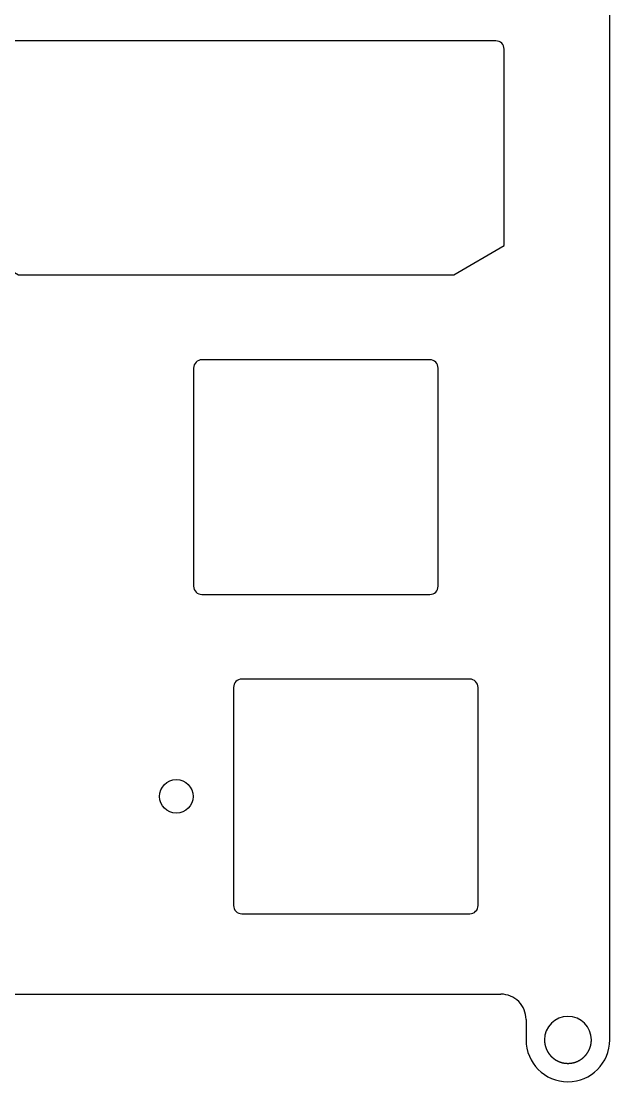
# Model space of a CAD drawing. Header units: millimetres. Extents: x -10 to 277, y -93 to 22.
# Drawn here: x 242 to 277.1, y -93.2 to -30 of the extents above; entities that cross this region are included whole.
import ezdxf

# ---------------------------------------------------------------- set-up
doc = ezdxf.new("R2010")
doc.units = ezdxf.units.MM
doc.layers.get('0').update_dxf_attribs({"linetype": 'CONTINUOUS'})
doc.layers.add('BLACK', color=7, linetype='CONTINUOUS')
doc.layers.add('Edge.Cuts', color=53, linetype='CONTINUOUS', true_color=0xc8a339)

msp = doc.modelspace()

# ---------------------------------------------------------------- linework, layer by layer
msp.add_lwpolyline([(238.79375, -31.625), (238.79375, -43.343), (241.79375, -45.075), (267.79375, -45.075), (270.79375, -43.343), (270.79375, -31.625, 0.414213562), (270.29375, -31.125), (239.29375, -31.125, 0.414212391)], format="xyb", close=True)
at = {"layer": 'BLACK', "linetype": 'Continuous'}
for p, q in [((266.353712, -50.152003), (252.753712, -50.152003)), ((252.253712, -50.652003), (252.253712, -63.652003)), ((266.853712, -63.652003), (266.853712, -50.652003)), ((252.753712, -64.152003), (266.353712, -64.152003))]:
    msp.add_line(p, q, dxfattribs=at)
at = {"layer": 'BLACK'}
for centre, start, end in [((252.753712, -50.652003), 90, 180), ((266.353712, -50.652003), 0, 90), ((252.753712, -63.652003), 180, 270), ((266.353712, -63.652003), 270, 0)]:
    msp.add_arc(centre, 0.5, start, end, dxfattribs=at)
at = {"layer": 'Edge.Cuts', "linetype": 'CONTINUOUS'}
for p, q in [((277.1, -90.725023), (277.1, 19.025023)), ((219.8295, -88), (270.6, -88)), ((272.1, -89.5), (272.1, -90.725023)), ((273.2, -90.725023), (273.20001, -90.730399)), ((273.20001, -90.730399), (273.20004, -90.735796)), ((273.20004, -90.735796), (273.200091, -90.741159)), ((273.200091, -90.741159), (273.200161, -90.746542)), ((273.200161, -90.746542), (273.200252, -90.751893)), ((273.200252, -90.751893), (273.200363, -90.757263)), ((273.200363, -90.757263), (273.200493, -90.762601)), ((273.200493, -90.762601), (273.200645, -90.76796)), ((273.200645, -90.76796), (273.200815, -90.773287)), ((273.200815, -90.773287), (273.201006, -90.778633)), ((273.201006, -90.778633), (273.201217, -90.78395)), ((273.201217, -90.78395), (273.201448, -90.789285)), ((273.201448, -90.789285), (273.201698, -90.794592)), ((273.201698, -90.794592), (273.20197, -90.799917)), ((273.20197, -90.799917), (273.20226, -90.805214)), ((273.20226, -90.805214), (273.202571, -90.810528)), ((273.202571, -90.810528), (273.202901, -90.815816)), ((273.202901, -90.815816), (273.203252, -90.821121)), ((273.203252, -90.821121), (273.203622, -90.8264)), ((273.203622, -90.8264), (273.204013, -90.831696)), ((273.204013, -90.831696), (273.204422, -90.836967)), ((273.204422, -90.836967), (273.204853, -90.842254)), ((273.204853, -90.842254), (273.205302, -90.847517)), ((273.205302, -90.847517), (273.205773, -90.852796)), ((273.205773, -90.852796), (273.206262, -90.858052)), ((273.206262, -90.858052), (273.206772, -90.863323)), ((273.206772, -90.863323), (273.207301, -90.868571)), ((273.207301, -90.868571), (273.207851, -90.873834)), ((273.207851, -90.873834), (273.208419, -90.879076)), ((273.208419, -90.879076), (273.20901, -90.884332)), ((273.20901, -90.884332), (273.209617, -90.889566)), ((273.209617, -90.889566), (273.210247, -90.894816)), ((273.210247, -90.894816), (273.210895, -90.900044)), ((273.210895, -90.900044), (273.211565, -90.905287)), ((273.211565, -90.905287), (273.212252, -90.910509)), ((273.212252, -90.910509), (273.212962, -90.915746)), ((273.212962, -90.915746), (273.213689, -90.920962)), ((273.213689, -90.920962), (273.214439, -90.926192)), ((273.214439, -90.926192), (273.215206, -90.931403)), ((273.215206, -90.931403), (273.215995, -90.936628)), ((273.215995, -90.936628), (273.216802, -90.941834)), ((273.216802, -90.941834), (273.217631, -90.947053)), ((273.217631, -90.947053), (273.218478, -90.952253)), ((273.218478, -90.952253), (273.219348, -90.957467)), ((273.219348, -90.957467), (273.220234, -90.962663)), ((273.220234, -90.962663), (273.221144, -90.967872)), ((273.221144, -90.967872), (273.22207, -90.973063)), ((273.22207, -90.973063), (273.22302, -90.978267)), ((273.22302, -90.978267), (273.223986, -90.983454)), ((273.223986, -90.983454), (273.224976, -90.988653)), ((273.224976, -90.988653), (273.225983, -90.993836)), ((273.225983, -90.993836), (273.227012, -90.99903)), ((273.227012, -90.99903), (273.228059, -91.004209)), ((273.228059, -91.004209), (273.229129, -91.0094)), ((273.229129, -91.0094), (273.230216, -91.014575)), ((273.230216, -91.014575), (273.231327, -91.019761)), ((273.231327, -91.019761), (273.232454, -91.024933)), ((273.232454, -91.024933), (273.233605, -91.030115)), ((273.233605, -91.030115), (273.234772, -91.035283)), ((273.234772, -91.035283), (273.235963, -91.040462)), ((273.235963, -91.040462), (273.237172, -91.045627)), ((273.237172, -91.045627), (273.238403, -91.050802)), ((273.238403, -91.050802), (273.239652, -91.055964)), ((273.239652, -91.055964), (273.240924, -91.061136)), ((273.240924, -91.061136), (273.242214, -91.066295)), ((273.242214, -91.066295), (273.243526, -91.071464)), ((273.243526, -91.071464), (273.244857, -91.076619)), ((273.244857, -91.076619), (273.24621, -91.081786)), ((273.24621, -91.081786), (273.247581, -91.086939)), ((273.247581, -91.086939), (273.248976, -91.092102)), ((273.248976, -91.092102), (273.250387, -91.097253)), ((273.250387, -91.097253), (273.251823, -91.102413)), ((273.251823, -91.102413), (273.253276, -91.107562)), ((273.253276, -91.107562), (273.254752, -91.11272)), ((275.944, -91.117023), (275.946951, -91.106762)), ((275.946951, -91.106762), (275.949821, -91.096496)), ((275.949821, -91.096496), (275.952609, -91.086227)), ((275.952609, -91.086227), (275.955316, -91.075954)), ((275.955316, -91.075954), (275.957942, -91.065676)), ((275.957942, -91.065676), (275.960487, -91.055393)), ((275.960487, -91.055393), (275.962951, -91.045105)), ((275.962951, -91.045105), (275.965335, -91.034811)), ((275.965335, -91.034811), (275.967638, -91.024512)), ((275.967638, -91.024512), (275.969861, -91.014206)), ((275.969861, -91.014206), (275.972005, -91.003894)), ((275.972005, -91.003894), (275.974068, -90.993576)), ((275.974068, -90.993576), (275.976052, -90.98325)), ((275.976052, -90.98325), (275.977956, -90.972917)), ((275.977956, -90.972917), (275.97978, -90.962576)), ((275.97978, -90.962576), (275.981526, -90.952227)), ((275.981526, -90.952227), (275.983192, -90.941869)), ((275.983192, -90.941869), (275.984779, -90.931503)), ((275.984779, -90.931503), (275.986287, -90.921127)), ((275.986287, -90.921127), (275.987716, -90.910741)), ((275.987716, -90.910741), (275.989067, -90.900345)), ((275.989067, -90.900345), (275.990338, -90.889938)), ((275.990338, -90.889938), (275.991531, -90.879519)), ((275.991531, -90.879519), (275.992646, -90.869089)), ((275.992646, -90.869089), (275.993681, -90.858647)), ((275.993681, -90.858647), (275.994639, -90.848191)), ((275.994639, -90.848191), (275.995517, -90.837722)), ((275.995517, -90.837722), (275.996317, -90.827239)), ((275.996317, -90.827239), (275.997039, -90.816741)), ((275.997039, -90.816741), (275.997682, -90.806228)), ((275.997682, -90.806228), (275.998247, -90.795698)), ((275.998247, -90.795698), (275.998733, -90.785151)), ((275.998733, -90.785151), (275.99914, -90.774586)), ((275.99914, -90.774586), (275.999469, -90.764002)), ((275.999469, -90.764002), (275.999719, -90.753399)), ((275.999719, -90.753399), (275.99989, -90.742774)), ((275.99989, -90.742774), (275.999982, -90.732127)), ((275.999982, -90.732127), (276, -90.725023)), ((273.254752, -91.11272), (273.256, -91.117023)), ((273.256, -91.117023), (273.257493, -91.122108)), ((273.257493, -91.122108), (273.259011, -91.127202)), ((273.259011, -91.127202), (273.260543, -91.132277)), ((273.260543, -91.132277), (273.2621, -91.137361)), ((273.2621, -91.137361), (273.263671, -91.142425)), ((273.263671, -91.142425), (273.265266, -91.147498)), ((273.265266, -91.147498), (273.266876, -91.152551)), ((273.266876, -91.152551), (273.268509, -91.157613)), ((273.268509, -91.157613), (273.270157, -91.162654)), ((273.270157, -91.162654), (273.271829, -91.167703)), ((273.271829, -91.167703), (273.273516, -91.172732)), ((273.273516, -91.172732), (273.275226, -91.177769)), ((273.275226, -91.177769), (273.276951, -91.182785)), ((273.276951, -91.182785), (273.278699, -91.187808)), ((273.278699, -91.187808), (273.280461, -91.192811)), ((273.280461, -91.192811), (273.282248, -91.197821)), ((273.282248, -91.197821), (273.284048, -91.20281)), ((273.284048, -91.20281), (273.285872, -91.207805)), ((273.285872, -91.207805), (273.287709, -91.21278)), ((273.287709, -91.21278), (273.289571, -91.217761)), ((273.289571, -91.217761), (273.291446, -91.222722)), ((273.291446, -91.222722), (273.293345, -91.227688)), ((273.293345, -91.227688), (273.295257, -91.232633)), ((273.295257, -91.232633), (273.297193, -91.237584)), ((273.297193, -91.237584), (273.299143, -91.242514)), ((273.299143, -91.242514), (273.301116, -91.247449)), ((273.301116, -91.247449), (273.303103, -91.252363)), ((273.303103, -91.252363), (273.305113, -91.257282)), ((273.305113, -91.257282), (273.307136, -91.262181)), ((273.307136, -91.262181), (273.309183, -91.267083)), ((273.309183, -91.267083), (273.311243, -91.271965)), ((273.311243, -91.271965), (273.313327, -91.276851)), ((273.313327, -91.276851), (273.315423, -91.281717)), ((273.315423, -91.281717), (273.317543, -91.286586)), ((273.317543, -91.286586), (273.319676, -91.291434)), ((273.319676, -91.291434), (273.321833, -91.296286)), ((273.321833, -91.296286), (273.324002, -91.301117)), ((273.324002, -91.301117), (273.326195, -91.305951)), ((273.326195, -91.305951), (273.3284, -91.310765)), ((273.3284, -91.310765), (273.330629, -91.315581)), ((273.330629, -91.315581), (273.332871, -91.320377)), ((273.332871, -91.320377), (273.335135, -91.325176)), ((273.335135, -91.325176), (273.337413, -91.329954)), ((273.337413, -91.329954), (273.339714, -91.334734)), ((273.339714, -91.334734), (273.342027, -91.339494)), ((273.342027, -91.339494), (273.344363, -91.344255)), ((273.344363, -91.344255), (273.346712, -91.348997)), ((273.346712, -91.348997), (273.349084, -91.35374)), ((273.349084, -91.35374), (273.351469, -91.358463)), ((273.351469, -91.358463), (273.353876, -91.363187)), ((273.353876, -91.363187), (273.356296, -91.367891)), ((273.356296, -91.367891), (273.35874, -91.372596)), ((273.35874, -91.372596), (273.361195, -91.377281)), ((273.361195, -91.377281), (273.363673, -91.381968)), ((273.363673, -91.381968), (273.366164, -91.386634)), ((273.366164, -91.386634), (273.368678, -91.3913)), ((273.368678, -91.3913), (273.371204, -91.395947)), ((273.371204, -91.395947), (273.373753, -91.400594)), ((273.373753, -91.400594), (273.376313, -91.405221)), ((273.376313, -91.405221), (273.378898, -91.409849)), ((273.378898, -91.409849), (273.381493, -91.414457)), ((273.381493, -91.414457), (273.384112, -91.419064)), ((273.384112, -91.419064), (273.386743, -91.423652)), ((273.386743, -91.423652), (273.389397, -91.42824)), ((273.389397, -91.42824), (273.392063, -91.432808)), ((273.392063, -91.432808), (273.394752, -91.437376)), ((273.394752, -91.437376), (273.397452, -91.441924)), ((273.397452, -91.441924), (273.400176, -91.446471)), ((273.400176, -91.446471), (273.402911, -91.451)), ((273.402911, -91.451), (273.40567, -91.455527)), ((273.40567, -91.455527), (273.40844, -91.460035)), ((273.40844, -91.460035), (273.411233, -91.464541)), ((273.411233, -91.464541), (273.414037, -91.469029)), ((273.414037, -91.469029), (273.416865, -91.473515)), ((273.416865, -91.473515), (273.419704, -91.477983)), ((273.419704, -91.477983), (273.422566, -91.482448)), ((273.422566, -91.482448), (273.42544, -91.486895)), ((273.42544, -91.486895), (273.428336, -91.49134)), ((273.428336, -91.49134), (273.431244, -91.495766)), ((273.431244, -91.495766), (273.434175, -91.50019)), ((273.434175, -91.50019), (273.437118, -91.504596)), ((273.437118, -91.504596), (273.440083, -91.508999)), ((273.440083, -91.508999), (273.44306, -91.513384)), ((273.44306, -91.513384), (273.44606, -91.517766)), ((273.44606, -91.517766), (273.449072, -91.52213)), ((273.449072, -91.52213), (273.452106, -91.526492)), ((273.452106, -91.526492), (273.455151, -91.530835)), ((273.455151, -91.530835), (273.45822, -91.535175)), ((273.45822, -91.535175), (273.4613, -91.539497)), ((273.4613, -91.539497), (273.464402, -91.543816)), ((273.464402, -91.543816), (273.467517, -91.548117)), ((273.467517, -91.548117), (273.470654, -91.552416)), ((273.470654, -91.552416), (273.473802, -91.556695)), ((273.473802, -91.556695), (273.476973, -91.560972)), ((273.476973, -91.560972), (273.48, -91.565023)), ((273.48, -91.565023), (273.483127, -91.569176)), ((273.483127, -91.569176), (273.486277, -91.573326)), ((273.486277, -91.573326), (273.489444, -91.577464)), ((273.489444, -91.577464), (273.492633, -91.581599)), ((273.492633, -91.581599), (273.495838, -91.585723)), ((273.495838, -91.585723), (273.499066, -91.589842)), ((273.499066, -91.589842), (273.50231, -91.593949)), ((273.50231, -91.593949), (273.505575, -91.598052)), ((273.505575, -91.598052), (273.508857, -91.602142)), ((273.508857, -91.602142), (273.51216, -91.606228)), ((273.51216, -91.606228), (273.515479, -91.610301)), ((273.515479, -91.610301), (273.51882, -91.614368)), ((273.51882, -91.614368), (273.522175, -91.618423)), ((273.522175, -91.618423), (273.525552, -91.622472)), ((273.525552, -91.622472), (273.528943, -91.626507)), ((273.528943, -91.626507), (273.532356, -91.630536)), ((273.532356, -91.630536), (273.535783, -91.634551)), ((273.535783, -91.634551), (273.539232, -91.63856)), ((273.539232, -91.63856), (273.542694, -91.642554)), ((273.542694, -91.642554), (273.546177, -91.646543)), ((273.546177, -91.646543), (273.549674, -91.650516)), ((273.549674, -91.650516), (273.553192, -91.654482)), ((273.553192, -91.654482), (273.556722, -91.658433)), ((273.556722, -91.658433), (273.560274, -91.662377)), ((273.560274, -91.662377), (273.563838, -91.666305)), ((273.563838, -91.666305), (273.567423, -91.670227)), ((273.567423, -91.670227), (273.57102, -91.674131)), ((273.57102, -91.674131), (273.574638, -91.678029)), ((273.574638, -91.678029), (273.578267, -91.68191)), ((273.578267, -91.68191), (273.581917, -91.685783)), ((273.581917, -91.685783), (273.585578, -91.68964)), ((273.585578, -91.68964), (273.58926, -91.693488)), ((273.58926, -91.693488), (273.592953, -91.697319)), ((273.592953, -91.697319), (273.596666, -91.701142)), ((273.596666, -91.701142), (273.600389, -91.704948)), ((273.600389, -91.704948), (273.604133, -91.708745)), ((273.604133, -91.708745), (273.607887, -91.712524)), ((273.607887, -91.712524), (273.611661, -91.716295)), ((273.611661, -91.716295), (273.615445, -91.720047)), ((273.615445, -91.720047), (273.619248, -91.72379)), ((273.619248, -91.72379), (273.623062, -91.727515)), ((273.623062, -91.727515), (273.626895, -91.731232)), ((273.626895, -91.731232), (273.630737, -91.734929)), ((273.630737, -91.734929), (273.634598, -91.738617)), ((273.634598, -91.738617), (273.638469, -91.742286)), ((273.638469, -91.742286), (273.642359, -91.745945)), ((275.550825, -91.752292), (275.558612, -91.745034)), ((275.558612, -91.745034), (275.566345, -91.737718)), ((275.566345, -91.737718), (275.574021, -91.730346)), ((275.574021, -91.730346), (275.58164, -91.722918)), ((275.58164, -91.722918), (275.589201, -91.715436)), ((275.589201, -91.715436), (275.596702, -91.7079)), ((275.596702, -91.7079), (275.604144, -91.700311)), ((275.604144, -91.700311), (275.611524, -91.692671)), ((275.611524, -91.692671), (275.618842, -91.68498)), ((275.618842, -91.68498), (275.626097, -91.67724)), ((275.626097, -91.67724), (275.633288, -91.669451)), ((275.633288, -91.669451), (275.640414, -91.661616)), ((275.640414, -91.661616), (275.647473, -91.653735)), ((275.647473, -91.653735), (275.654465, -91.645809)), ((275.654465, -91.645809), (275.661389, -91.637841)), ((275.661389, -91.637841), (275.668243, -91.62983)), ((275.668243, -91.62983), (275.675027, -91.62178)), ((275.675027, -91.62178), (275.681739, -91.61369)), ((275.681739, -91.61369), (275.688379, -91.605563)), ((275.688379, -91.605563), (275.694945, -91.5974)), ((275.694945, -91.5974), (275.701436, -91.589203)), ((275.701436, -91.589203), (275.707852, -91.580973)), ((275.707852, -91.580973), (275.714191, -91.572711)), ((275.714191, -91.572711), (275.72, -91.565023)), ((275.72, -91.565023), (275.72633, -91.556516)), ((275.72633, -91.556516), (275.732592, -91.547968)), ((275.732592, -91.547968), (275.738786, -91.539377)), ((275.738786, -91.539377), (275.744911, -91.530746)), ((275.744911, -91.530746), (275.750968, -91.522073)), ((275.750968, -91.522073), (275.756957, -91.513359)), ((275.756957, -91.513359), (275.762877, -91.504603)), ((275.762877, -91.504603), (275.768728, -91.495807)), ((275.768728, -91.495807), (275.774511, -91.486971)), ((275.774511, -91.486971), (275.780225, -91.478093)), ((275.780225, -91.478093), (275.785871, -91.469176)), ((275.785871, -91.469176), (275.791447, -91.460218)), ((275.791447, -91.460218), (275.796955, -91.45122)), ((275.796955, -91.45122), (275.802393, -91.442183)), ((275.802393, -91.442183), (275.807762, -91.433106)), ((275.807762, -91.433106), (275.813062, -91.423989)), ((275.813062, -91.423989), (275.818293, -91.414834)), ((275.818293, -91.414834), (275.823453, -91.40564)), ((275.823453, -91.40564), (275.828545, -91.396408)), ((275.828545, -91.396408), (275.833566, -91.387137)), ((275.833566, -91.387137), (275.838517, -91.377828)), ((275.838517, -91.377828), (275.843398, -91.368482)), ((275.843398, -91.368482), (275.848208, -91.359099)), ((275.848208, -91.359099), (275.852948, -91.349679)), ((275.852948, -91.349679), (275.857617, -91.340222)), ((275.857617, -91.340222), (275.862215, -91.33073)), ((275.862215, -91.33073), (275.866742, -91.321201)), ((275.866742, -91.321201), (275.871197, -91.311638)), ((275.871197, -91.311638), (275.875581, -91.30204)), ((275.875581, -91.30204), (275.879892, -91.292407)), ((275.879892, -91.292407), (275.884132, -91.282741)), ((275.884132, -91.282741), (275.888299, -91.273042)), ((275.888299, -91.273042), (275.892394, -91.26331)), ((275.892394, -91.26331), (275.896415, -91.253546)), ((275.896415, -91.253546), (275.900364, -91.243751)), ((275.900364, -91.243751), (275.904239, -91.233925)), ((275.904239, -91.233925), (275.90804, -91.22407)), ((275.90804, -91.22407), (275.911768, -91.214185)), ((275.911768, -91.214185), (275.915421, -91.204271)), ((275.915421, -91.204271), (275.918999, -91.19433)), ((275.918999, -91.19433), (275.922502, -91.184362)), ((275.922502, -91.184362), (275.92593, -91.174369)), ((275.92593, -91.174369), (275.929283, -91.16435)), ((275.929283, -91.16435), (275.93256, -91.154307)), ((275.93256, -91.154307), (275.93576, -91.144242)), ((275.93576, -91.144242), (275.938884, -91.134155)), ((275.938884, -91.134155), (275.941931, -91.124047)), ((275.941931, -91.124047), (275.944, -91.117023)), ((273.642359, -91.745945), (273.646257, -91.749585)), ((273.646257, -91.749585), (273.650175, -91.753216)), ((273.650175, -91.753216), (273.654101, -91.756827)), ((273.654101, -91.756827), (273.658046, -91.760428)), ((273.658046, -91.760428), (273.661999, -91.76401)), ((273.661999, -91.76401), (273.665971, -91.767581)), ((273.665971, -91.767581), (273.669951, -91.771132)), ((273.669951, -91.771132), (273.673949, -91.774674)), ((273.673949, -91.774674), (273.677955, -91.778194)), ((273.677955, -91.778194), (273.681979, -91.781705)), ((273.681979, -91.781705), (273.686011, -91.785195)), ((273.686011, -91.785195), (273.69006, -91.788675)), ((273.69006, -91.788675), (273.694117, -91.792134)), ((273.694117, -91.792134), (273.698192, -91.795582)), ((273.698192, -91.795582), (273.702273, -91.799009)), ((273.702273, -91.799009), (273.706373, -91.802426)), ((273.706373, -91.802426), (273.710479, -91.805822)), ((273.710479, -91.805822), (273.714603, -91.809206)), ((273.714603, -91.809206), (273.718733, -91.81257)), ((273.718733, -91.81257), (273.72288, -91.815922)), ((273.72288, -91.815922), (273.727034, -91.819253)), ((273.727034, -91.819253), (273.731205, -91.822572)), ((273.731205, -91.822572), (273.735382, -91.82587)), ((273.735382, -91.82587), (273.739576, -91.829157)), ((273.739576, -91.829157), (273.743775, -91.832422)), ((273.743775, -91.832422), (273.747992, -91.835675)), ((273.747992, -91.835675), (273.752214, -91.838907)), ((273.752214, -91.838907), (273.756453, -91.842127)), ((273.756453, -91.842127), (273.760697, -91.845325)), ((273.760697, -91.845325), (273.764958, -91.848511)), ((273.764958, -91.848511), (273.769224, -91.851676)), ((273.769224, -91.851676), (273.773507, -91.854828)), ((273.773507, -91.854828), (273.777793, -91.857958)), ((273.777793, -91.857958), (273.782097, -91.861076)), ((273.782097, -91.861076), (273.786405, -91.864172)), ((273.786405, -91.864172), (273.79073, -91.867255)), ((273.79073, -91.867255), (273.795058, -91.870317)), ((273.795058, -91.870317), (273.799404, -91.873365)), ((273.799404, -91.873365), (273.803752, -91.876392)), ((273.803752, -91.876392), (273.808118, -91.879406)), ((273.808118, -91.879406), (273.812486, -91.882398)), ((273.812486, -91.882398), (273.816872, -91.885376)), ((273.816872, -91.885376), (273.82126, -91.888333)), ((273.82126, -91.888333), (273.825665, -91.891277)), ((273.825665, -91.891277), (273.830072, -91.894198)), ((273.830072, -91.894198), (273.834496, -91.897106)), ((273.834496, -91.897106), (273.838923, -91.899992)), ((273.838923, -91.899992), (273.843366, -91.902864)), ((273.843366, -91.902864), (273.847811, -91.905715)), ((273.847811, -91.905715), (273.852273, -91.908551)), ((273.852273, -91.908551), (273.856737, -91.911366)), ((273.856737, -91.911366), (273.861216, -91.914166)), ((273.861216, -91.914166), (273.865699, -91.916945)), ((273.865699, -91.916945), (273.870196, -91.91971)), ((273.870196, -91.91971), (273.874696, -91.922452)), ((273.874696, -91.922452), (273.879212, -91.92518)), ((273.879212, -91.92518), (273.883729, -91.927887)), ((273.883729, -91.927887), (273.888262, -91.930579)), ((273.888262, -91.930579), (273.892797, -91.933249)), ((273.892797, -91.933249), (273.897347, -91.935905)), ((273.897347, -91.935905), (273.901899, -91.938538)), ((273.901899, -91.938538), (273.906466, -91.941157)), ((273.906466, -91.941157), (273.911035, -91.943754)), ((273.911035, -91.943754), (273.915619, -91.946337)), ((273.915619, -91.946337), (273.920204, -91.948897)), ((273.920204, -91.948897), (273.924805, -91.951443)), ((273.924805, -91.951443), (273.929407, -91.953966)), ((273.929407, -91.953966), (273.934023, -91.956475)), ((273.934023, -91.956475), (273.941176, -91.960317)), ((273.941176, -91.960317), (273.94582, -91.962782)), ((273.94582, -91.962782), (273.950477, -91.965232)), ((273.950477, -91.965232), (273.955146, -91.967665)), ((273.955146, -91.967665), (273.959828, -91.970083)), ((273.959828, -91.970083), (273.96452, -91.972483)), ((273.96452, -91.972483), (273.969226, -91.974868)), ((273.969226, -91.974868), (273.973942, -91.977236)), ((273.973942, -91.977236), (273.978671, -91.979587)), ((273.978671, -91.979587), (273.98341, -91.981921)), ((273.98341, -91.981921), (273.988162, -91.98424)), ((273.988162, -91.98424), (273.992922, -91.98654)), ((273.992922, -91.98654), (273.997696, -91.988824)), ((273.997696, -91.988824), (274.002478, -91.99109)), ((274.002478, -91.99109), (274.007272, -91.99334)), ((274.007272, -91.99334), (274.012075, -91.995572)), ((274.012075, -91.995572), (274.01689, -91.997787)), ((274.01689, -91.997787), (274.021712, -91.999983)), ((274.021712, -91.999983), (274.026547, -92.002163)), ((274.026547, -92.002163), (274.031388, -92.004325)), ((274.031388, -92.004325), (274.036242, -92.00647)), ((274.036242, -92.00647), (274.041102, -92.008595)), ((274.041102, -92.008595), (274.045974, -92.010704)), ((274.045974, -92.010704), (274.050852, -92.012794)), ((274.050852, -92.012794), (274.055741, -92.014867)), ((274.055741, -92.014867), (274.060636, -92.016921)), ((274.060636, -92.016921), (274.065543, -92.018958)), ((274.065543, -92.018958), (274.070454, -92.020975)), ((274.070454, -92.020975), (274.075377, -92.022975)), ((274.075377, -92.022975), (274.080304, -92.024955)), ((274.080304, -92.024955), (274.085243, -92.026918)), ((274.085243, -92.026918), (274.090185, -92.028862)), ((274.090185, -92.028862), (274.095138, -92.030787)), ((274.095138, -92.030787), (274.100095, -92.032693)), ((274.100095, -92.032693), (274.105063, -92.034582)), ((274.105063, -92.034582), (274.110033, -92.03645)), ((274.110033, -92.03645), (274.115014, -92.038301)), ((274.115014, -92.038301), (274.119998, -92.040131)), ((274.119998, -92.040131), (274.124992, -92.041944)), ((274.124992, -92.041944), (274.129988, -92.043737)), ((274.129988, -92.043737), (274.134994, -92.045511)), ((274.134994, -92.045511), (274.140002, -92.047265)), ((274.140002, -92.047265), (274.14502, -92.049001)), ((274.14502, -92.049001), (274.150039, -92.050717)), ((274.150039, -92.050717), (274.155068, -92.052415)), ((274.155068, -92.052415), (274.160098, -92.054091)), ((274.160098, -92.054091), (274.165137, -92.05575)), ((274.165137, -92.05575), (274.170177, -92.057388)), ((274.170177, -92.057388), (274.175226, -92.059008)), ((274.175226, -92.059008), (274.180275, -92.060607)), ((274.180275, -92.060607), (274.185333, -92.062188)), ((274.185333, -92.062188), (274.19039, -92.063747)), ((274.19039, -92.063747), (274.195457, -92.065289)), ((274.195457, -92.065289), (274.200523, -92.066809)), ((274.200523, -92.066809), (274.205597, -92.068311)), ((274.205597, -92.068311), (274.21067, -92.069791)), ((274.21067, -92.069791), (274.215752, -92.071254)), ((274.215752, -92.071254), (274.220832, -92.072695)), ((274.220832, -92.072695), (274.225921, -92.074117)), ((274.225921, -92.074117), (274.231007, -92.075518)), ((274.231007, -92.075518), (274.236102, -92.076901)), ((274.236102, -92.076901), (274.241195, -92.078262)), ((274.241195, -92.078262), (274.246295, -92.079605)), ((274.246295, -92.079605), (274.255384, -92.081946)), ((274.255384, -92.081946), (274.265577, -92.084493)), ((274.265577, -92.084493), (274.275803, -92.086967)), ((274.275803, -92.086967), (274.286061, -92.089365)), ((274.286061, -92.089365), (274.296349, -92.091688)), ((274.296349, -92.091688), (274.306665, -92.093936)), ((274.306665, -92.093936), (274.317009, -92.096108)), ((274.317009, -92.096108), (274.327378, -92.098204)), ((274.327378, -92.098204), (274.332572, -92.099223)), ((274.332572, -92.099223), (274.337772, -92.100222)), ((274.337772, -92.100222), (274.342977, -92.101203)), ((274.342977, -92.101203), (274.348188, -92.102164)), ((274.348188, -92.102164), (274.353404, -92.103106)), ((274.353404, -92.103106), (274.358626, -92.104028)), ((274.358626, -92.104028), (274.363852, -92.104931)), ((274.363852, -92.104931), (274.369083, -92.105814)), ((274.369083, -92.105814), (274.374319, -92.106678)), ((274.374319, -92.106678), (274.379559, -92.107523)), ((274.379559, -92.107523), (274.384803, -92.108348)), ((274.384803, -92.108348), (274.390051, -92.109153)), ((274.390051, -92.109153), (274.395303, -92.109938)), ((274.395303, -92.109938), (274.400559, -92.110704)), ((274.400559, -92.110704), (274.405818, -92.11145)), ((274.405818, -92.11145), (274.41108, -92.112177)), ((274.41108, -92.112177), (274.416345, -92.112883)), ((274.416345, -92.112883), (274.421614, -92.11357)), ((274.421614, -92.11357), (274.426884, -92.114237)), ((274.426884, -92.114237), (274.432158, -92.114884)), ((274.432158, -92.114884), (274.437433, -92.115511)), ((274.437433, -92.115511), (274.442712, -92.116119)), ((274.442712, -92.116119), (274.447991, -92.116706)), ((274.447991, -92.116706), (274.453273, -92.117273)), ((274.453273, -92.117273), (274.458555, -92.117821)), ((274.458555, -92.117821), (274.46384, -92.118349)), ((274.46384, -92.118349), (274.469125, -92.118856)), ((274.469125, -92.118856), (274.474413, -92.119344)), ((274.474413, -92.119344), (274.479699, -92.119811)), ((274.479699, -92.119811), (274.484988, -92.120259)), ((274.484988, -92.120259), (274.490276, -92.120686)), ((274.490276, -92.120686), (274.495566, -92.121093)), ((274.495566, -92.121093), (274.500853, -92.121481)), ((274.500853, -92.121481), (274.506143, -92.121848)), ((274.506143, -92.121848), (274.511431, -92.122195)), ((274.511431, -92.122195), (274.51672, -92.122522)), ((274.51672, -92.122522), (274.522006, -92.122829)), ((274.522006, -92.122829), (274.527294, -92.123116)), ((274.527294, -92.123116), (274.532578, -92.123383)), ((274.532578, -92.123383), (274.537864, -92.123629)), ((274.537864, -92.123629), (274.543146, -92.123856)), ((274.543146, -92.123856), (274.548429, -92.124062)), ((274.548429, -92.124062), (274.553707, -92.124249)), ((274.553707, -92.124249), (274.558986, -92.124415)), ((274.558986, -92.124415), (274.564261, -92.124561)), ((274.564261, -92.124561), (274.569536, -92.124687)), ((274.569536, -92.124687), (274.574806, -92.124793)), ((274.574806, -92.124793), (274.580076, -92.124879)), ((274.580076, -92.124879), (274.585341, -92.124945)), ((274.585341, -92.124945), (274.590606, -92.124991)), ((274.590606, -92.124991), (274.6, -92.125023)), ((274.6, -92.125023), (274.610505, -92.124983)), ((274.610505, -92.124983), (274.621022, -92.124863)), ((274.621022, -92.124863), (274.63155, -92.124663)), ((274.63155, -92.124663), (274.642088, -92.124383)), ((274.642088, -92.124383), (274.652635, -92.124022)), ((274.652635, -92.124022), (274.663189, -92.123582)), ((274.663189, -92.123582), (274.673749, -92.123061)), ((274.673749, -92.123061), (274.684313, -92.12246)), ((274.684313, -92.12246), (274.69488, -92.121778)), ((274.69488, -92.121778), (274.705449, -92.121017)), ((274.705449, -92.121017), (274.716018, -92.120175)), ((274.716018, -92.120175), (274.726585, -92.119253)), ((274.726585, -92.119253), (274.737149, -92.118251)), ((274.737149, -92.118251), (274.74771, -92.117169)), ((274.74771, -92.117169), (274.758264, -92.116008)), ((274.758264, -92.116008), (274.768811, -92.114767)), ((274.768811, -92.114767), (274.77935, -92.113446)), ((274.77935, -92.113446), (274.789878, -92.112046)), ((274.789878, -92.112046), (274.800394, -92.110567)), ((274.800394, -92.110567), (274.810897, -92.109009)), ((274.810897, -92.109009), (274.821385, -92.107372)), ((274.821385, -92.107372), (274.831857, -92.105657)), ((274.831857, -92.105657), (274.837087, -92.10477)), ((274.837087, -92.10477), (274.842312, -92.103864)), ((274.842312, -92.103864), (274.847532, -92.102938)), ((274.847532, -92.102938), (274.852747, -92.101993)), ((274.852747, -92.101993), (274.857956, -92.101028)), ((274.857956, -92.101028), (274.863161, -92.100044)), ((274.863161, -92.100044), (274.86836, -92.099041)), ((274.86836, -92.099041), (274.873553, -92.098019)), ((274.873553, -92.098019), (274.87874, -92.096977)), ((274.87874, -92.096977), (274.883921, -92.095916)), ((274.883921, -92.095916), (274.889095, -92.094836)), ((274.889095, -92.094836), (274.894264, -92.093737)), ((274.894264, -92.093737), (274.899425, -92.092619)), ((274.899425, -92.092619), (274.90458, -92.091482)), ((274.90458, -92.091482), (274.909727, -92.090326)), ((274.909727, -92.090326), (274.914867, -92.089151)), ((274.914867, -92.089151), (274.92, -92.087958)), ((274.92, -92.087958), (274.925126, -92.086745)), ((274.925126, -92.086745), (274.930243, -92.085514)), ((274.930243, -92.085514), (274.935352, -92.084264)), ((274.935352, -92.084264), (274.944615, -92.081946)), ((274.944615, -92.081946), (274.954796, -92.079319)), ((274.954796, -92.079319), (274.964967, -92.076612)), ((274.964967, -92.076612), (274.975127, -92.073826)), ((274.975127, -92.073826), (274.985275, -92.070959)), ((274.985275, -92.070959), (274.995409, -92.068014)), ((274.995409, -92.068014), (275.005529, -92.06499)), ((275.005529, -92.06499), (275.015633, -92.061887)), ((275.015633, -92.061887), (275.025721, -92.058706)), ((275.025721, -92.058706), (275.03579, -92.055446)), ((275.03579, -92.055446), (275.04584, -92.052109)), ((275.04584, -92.052109), (275.055869, -92.048695)), ((275.055869, -92.048695), (275.065877, -92.045204)), ((275.065877, -92.045204), (275.075861, -92.041636)), ((275.075861, -92.041636), (275.085821, -92.037992)), ((275.085821, -92.037992), (275.095756, -92.034272)), ((275.095756, -92.034272), (275.105663, -92.030477)), ((275.105663, -92.030477), (275.115543, -92.026607)), ((275.115543, -92.026607), (275.125393, -92.022663)), ((275.125393, -92.022663), (275.135211, -92.018646)), ((275.135211, -92.018646), (275.144998, -92.014555)), ((275.144998, -92.014555), (275.154751, -92.010392)), ((275.154751, -92.010392), (275.164469, -92.006156)), ((275.164469, -92.006156), (275.174151, -92.00185)), ((275.174151, -92.00185), (275.183795, -91.997473)), ((275.183795, -91.997473), (275.1934, -91.993025)), ((275.1934, -91.993025), (275.202965, -91.988509)), ((275.202965, -91.988509), (275.212488, -91.983924)), ((275.212488, -91.983924), (275.221967, -91.979271)), ((275.221967, -91.979271), (275.231402, -91.974551)), ((275.231402, -91.974551), (275.240791, -91.969764)), ((275.240791, -91.969764), (275.250132, -91.964912)), ((275.250132, -91.964912), (275.258823, -91.960317)), ((275.258823, -91.960317), (275.26804, -91.955356)), ((275.26804, -91.955356), (275.277224, -91.950322)), ((275.277224, -91.950322), (275.286377, -91.945215)), ((275.286377, -91.945215), (275.295495, -91.940035)), ((275.295495, -91.940035), (275.304581, -91.934782)), ((275.304581, -91.934782), (275.313632, -91.929456)), ((275.313632, -91.929456), (275.322649, -91.924059)), ((275.322649, -91.924059), (275.331631, -91.918589)), ((275.331631, -91.918589), (275.340577, -91.913048)), ((275.340577, -91.913048), (275.349487, -91.907435)), ((275.349487, -91.907435), (275.358361, -91.901751)), ((275.358361, -91.901751), (275.367197, -91.895996)), ((275.367197, -91.895996), (275.375995, -91.89017)), ((275.375995, -91.89017), (275.384755, -91.884274)), ((275.384755, -91.884274), (275.393476, -91.878308)), ((275.393476, -91.878308), (275.402157, -91.872273)), ((275.402157, -91.872273), (275.410797, -91.866169)), ((275.410797, -91.866169), (275.419397, -91.859996)), ((275.419397, -91.859996), (275.427955, -91.853754)), ((275.427955, -91.853754), (275.436471, -91.847445)), ((275.436471, -91.847445), (275.444944, -91.841068)), ((275.444944, -91.841068), (275.453373, -91.834625)), ((275.453373, -91.834625), (275.461757, -91.828115)), ((275.461757, -91.828115), (275.470097, -91.821539)), ((275.470097, -91.821539), (275.47839, -91.814898)), ((275.47839, -91.814898), (275.486636, -91.808192)), ((275.486636, -91.808192), (275.494835, -91.801422)), ((275.494835, -91.801422), (275.502985, -91.794588)), ((275.502985, -91.794588), (275.511087, -91.787692)), ((275.511087, -91.787692), (275.519138, -91.780733)), ((275.519138, -91.780733), (275.527138, -91.773713)), ((275.527138, -91.773713), (275.535086, -91.766633)), ((275.535086, -91.766633), (275.542982, -91.759492)), ((275.542982, -91.759492), (275.550825, -91.752292))]:
    msp.add_line(p, q, dxfattribs=at)
at = {"layer": 'Edge.Cuts', "linetype": 'Continuous'}
for p, q in [((268.7375, -69.2), (255.1375, -69.2)), ((254.6375, -69.7), (254.6375, -82.7)), ((269.2375, -82.7), (269.2375, -69.7)), ((255.1375, -83.2), (268.7375, -83.2))]:
    msp.add_line(p, q, dxfattribs=at)
at = {"layer": 'Edge.Cuts'}
msp.add_circle((251.221875, -76.2), 1, dxfattribs=at)
for centre, radius, start, end in [((255.137522, -69.700041), 0.500022, 90.00252081, 179.99530195), ((268.737522, -69.700041), 0.500041, 0.00469846, 90.00252081), ((255.137522, -82.700041), 0.499959, 179.99530195, 269.99747878), ((268.737522, -82.700041), 0.499978, 269.99747878, 0.00469846), ((270.600001, -89.499999), 1.499999, -0.0000382, 90.0000382), ((274.6, -90.725023), 1.4, 0, 180), ((274.6, -90.725023), 2.5, -180, 0)]:
    msp.add_arc(centre, radius, start, end, dxfattribs=at)

doc.saveas('drawing.dxf')
